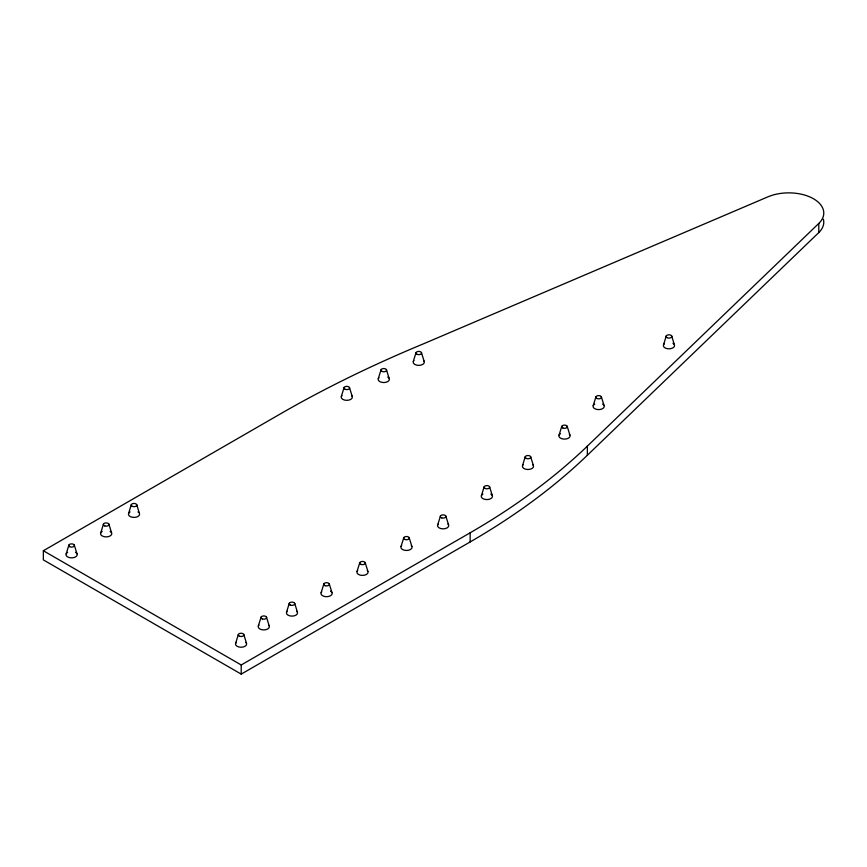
<?xml version="1.0" encoding="UTF-8"?>
<svg xmlns="http://www.w3.org/2000/svg" width="867" height="867" viewBox="0 0 867 867"><rect width="100%" height="100%" fill="white"/><g stroke="black" fill="none" stroke-linecap="round" stroke-linejoin="round"><path stroke-width="1.3" d="M663.569 344.752L666.214 336.017M66.185 553.785L68.894 545.072M100.756 532.826L103.466 524.101M128.609 513.362L131.307 504.637M235.661 643.173L238.371 634.46M258.377 625.855L261.075 617.131M341.37 396.284L344.08 387.56M286.576 612.059L289.285 603.334M378.348 378.456L381.057 369.743M321.169 592.605L323.868 583.892M413.342 361.322L416.041 352.598M357.074 571.353L359.783 562.629M401.063 546.416L403.773 537.692M437.727 524.784L440.436 516.071M481.467 495.501L484.165 486.777M522.552 465.438L525.25 456.725M559.085 435.028L561.783 426.304M593.245 405.528L595.943 396.804M43.35 550.74L241.21 664.978L470.152 532.793A779.4 449.984 0 0 0 587.36 446.126L818.784 223.448A34.983 20.19 0 0 0 812.303 198.109A34.983 20.19 0 0 0 767.999 196.809L424.397 343.44C374.978 363.869 326.718 387.17 280.388 413.895L43.35 550.74L43.35 559.887L241.21 674.114L470.152 541.94A779.4 449.984 0 0 0 587.36 455.262L818.784 232.584A34.983 20.19 0 0 0 823.39 219.243M601.351 396.804L604.061 405.528M567.191 426.304L569.89 435.028M530.658 456.725L533.368 465.438M489.573 486.777L492.283 495.501M421.449 352.598L424.147 361.322M445.833 516.071L448.542 524.784M386.454 369.743L389.164 378.456M409.17 537.692L411.879 546.416M349.477 387.56L352.186 396.284M365.191 562.629L367.89 571.353M329.276 583.892L331.974 592.605M294.682 603.334L297.392 612.059M266.483 617.131L269.182 625.855M243.768 634.46L246.477 643.173M136.715 504.637L139.424 513.362A5.592 3.23 0 0 1 132.564 517.317A5.592 3.23 0 0 1 130.061 511.909M108.874 524.101L111.572 532.826M74.291 545.072L77 553.785M671.719 336.017L674.374 344.752M818.784 223.448L818.784 232.584M587.36 446.126L587.36 455.262M470.152 532.793L470.152 541.94M241.21 664.978L241.21 674.114M532.804 464.669A5.592 3.23 0 0 1 527.96 469.513A5.592 3.23 0 0 1 523.115 464.669M602.608 404.076A5.592 3.23 0 0 1 602.608 408.65A5.592 3.23 0 0 1 594.697 408.65A5.592 3.23 0 0 1 594.697 404.076M672.933 343.299A5.592 3.23 0 0 1 673.258 347.656A5.592 3.23 0 0 1 665.758 348.231A5.592 3.23 0 0 1 664.122 343.971M296.828 611.278A5.592 3.23 0 0 1 291.984 616.123A5.592 3.23 0 0 1 287.14 611.278M447.979 524.004A5.592 3.23 0 0 1 443.135 528.859A5.592 3.23 0 0 1 438.29 524.004M367.326 570.573A5.592 3.23 0 0 1 362.482 575.417A5.592 3.23 0 0 1 357.637 570.573M330.533 591.164A5.592 3.23 0 0 1 330.858 595.521A5.592 3.23 0 0 1 323.358 596.095A5.592 3.23 0 0 1 321.722 591.825M411.316 545.636A5.592 3.23 0 0 1 406.471 550.48A5.592 3.23 0 0 1 401.627 545.636M490.83 494.049A5.592 3.23 0 0 1 490.83 498.623A5.592 3.23 0 0 1 482.919 498.623A5.592 3.23 0 0 1 482.919 494.049M569.337 434.248A5.592 3.23 0 0 1 567.701 438.507A5.592 3.23 0 0 1 560.201 437.943A5.592 3.23 0 0 1 560.526 433.576M423.595 360.542A5.592 3.23 0 0 1 418.75 365.386A5.592 3.23 0 0 1 413.895 360.542M387.712 377.015A5.592 3.23 0 0 1 388.048 381.372A5.592 3.23 0 0 1 380.548 381.946A5.592 3.23 0 0 1 378.912 377.676M351.623 395.504A5.592 3.23 0 0 1 346.778 400.348A5.592 3.23 0 0 1 341.934 395.504M137.972 511.909A5.592 3.23 0 0 1 138.861 512.581M110.12 531.373A5.592 3.23 0 0 1 110.12 535.947A5.592 3.23 0 0 1 102.208 535.947A5.592 3.23 0 0 1 102.208 531.373M75.548 552.344A5.592 3.23 0 0 1 75.548 556.907A5.592 3.23 0 0 1 67.637 556.907A5.592 3.23 0 0 1 67.637 552.344M245.914 642.393A5.592 3.23 0 0 1 241.069 647.248A5.592 3.23 0 0 1 236.225 642.393M268.629 625.074A5.592 3.23 0 0 1 263.774 629.919A5.592 3.23 0 0 1 258.93 625.074M666.951 337.61A2.85 1.647 0 0 0 671.719 336.873A2.85 1.647 0 0 0 668.229 334.857A2.85 1.647 0 0 0 666.951 337.61M596.669 398.365A2.796 1.615 0 0 0 601.351 397.639A2.796 1.615 0 0 0 597.927 395.666A2.796 1.615 0 0 0 596.669 398.365M525.976 458.285A2.796 1.615 0 0 0 530.658 457.559A2.796 1.615 0 0 0 527.234 455.576A2.796 1.615 0 0 0 525.976 458.285M441.737 517.881A2.796 1.615 0 0 0 445.931 516.483A2.796 1.615 0 0 0 441.737 515.085A2.796 1.615 0 0 0 441.737 517.881M361.084 564.45A2.796 1.615 0 0 0 365.278 563.051A2.796 1.615 0 0 0 361.084 561.653A2.796 1.615 0 0 0 361.084 564.45M290.001 604.895A2.796 1.615 0 0 0 294.682 604.169A2.796 1.615 0 0 0 291.258 602.186A2.796 1.615 0 0 0 290.001 604.895M325.168 585.702A2.796 1.615 0 0 0 329.373 584.304A2.796 1.615 0 0 0 325.168 582.906A2.796 1.615 0 0 0 325.168 585.702M405.073 539.512A2.796 1.615 0 0 0 409.267 538.114A2.796 1.615 0 0 0 405.073 536.716A2.796 1.615 0 0 0 405.073 539.512M484.891 488.338A2.796 1.615 0 0 0 489.573 487.612A2.796 1.615 0 0 0 486.149 485.639A2.796 1.615 0 0 0 484.891 488.338M563.095 428.125A2.796 1.615 0 0 0 567.289 426.727A2.796 1.615 0 0 0 563.095 425.329A2.796 1.615 0 0 0 563.095 428.125M417.341 354.419A2.796 1.615 0 0 0 421.546 353.021A2.796 1.615 0 0 0 417.341 351.623A2.796 1.615 0 0 0 417.341 354.419M381.773 371.304A2.796 1.615 0 0 0 386.454 370.577A2.796 1.615 0 0 0 383.03 368.594A2.796 1.615 0 0 0 381.773 371.304M345.38 389.381A2.796 1.615 0 0 0 349.574 387.983A2.796 1.615 0 0 0 345.38 386.574A2.796 1.615 0 0 0 345.38 389.381M132.618 506.458A2.796 1.615 0 0 0 136.813 505.06A2.796 1.615 0 0 0 132.618 503.662A2.796 1.615 0 0 0 132.618 506.458M104.766 525.922A2.796 1.615 0 0 0 108.96 524.524A2.796 1.615 0 0 0 104.766 523.126A2.796 1.615 0 0 0 104.766 525.922M69.609 546.622A2.796 1.615 0 0 0 74.291 545.907A2.796 1.615 0 0 0 70.866 543.923A2.796 1.615 0 0 0 69.609 546.622M239.671 636.27A2.796 1.615 0 0 0 243.865 634.872A2.796 1.615 0 0 0 239.671 633.474A2.796 1.615 0 0 0 239.671 636.27M262.376 618.951A2.796 1.615 0 0 0 266.581 617.553A2.796 1.615 0 0 0 262.376 616.155A2.796 1.615 0 0 0 262.376 618.951"/></g></svg>
